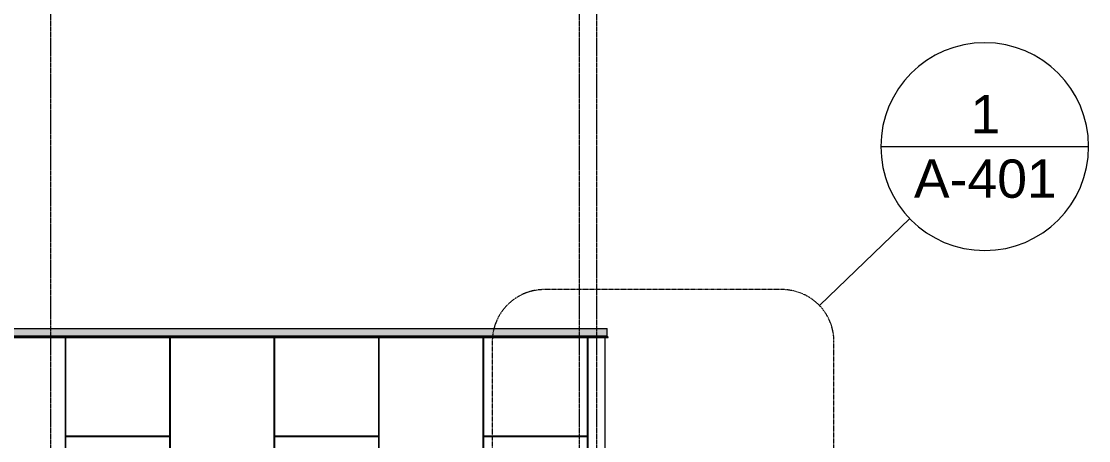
# Model space of a CAD drawing. Header units: inches. Extents: x -55396 to -733, y -290 to 853.
# Drawn here: x -10220.1 to -9727.1, y 191.8 to 385.4 of the extents above; entities that cross this region are included whole.
import ezdxf

# ---------------------------------------------------------------- set-up
doc = ezdxf.new("R2010")
doc.units = ezdxf.units.IN
doc.header["$MEASUREMENT"] = 0
doc.linetypes.add('Dash Dot 3_16_', pattern=[0.3125, 0.1875, -0.0625, 0, -0.0625])
doc.linetypes.add('Grid Line 1_2_', pattern=[0.875, 0.5, -0.125, 0.125, -0.125])
for name, color, linetype, lineweight in [('A-ANNO-SYMB', 150, 'Continuous', 9), ('A-WALL', 113, 'Continuous', 9), ('A-WALL-PATT', 111, 'Continuous', 25), ('L-SITE-WALL', 31, 'Continuous', 9), ('S-GRID', 1, 'Continuous', 9)]:
    doc.layers.add(name, color=color, linetype=linetype, lineweight=lineweight)
doc.styles.add('Arial_1', font='arial.ttf', dxfattribs={"height": 17.703593})

# ---------------------------------------------------------------- blocks, each defined once
blk = doc.blocks.new('Section - Callout Head-19020-Section 6')
at = {"layer": 'A-ANNO-SYMB'}
blk.add_line((-21930.46, 327.56), (-21834.46, 327.56), dxfattribs=at)
for start, end in [(0, 180), (180, 360)]:
    blk.add_arc((-21882.46, 327.56), 48, start, end, dxfattribs=at)

msp = doc.modelspace()

# ---------------------------------------------------------------- hatches: boundary and pattern name
at = {"layer": 'A-WALL', "lineweight": 5}
for points in [[(-10592.37, 240), (-9949.5, 240), (-9949.5, 243.5), (-10592.37, 243.5)], [(-10592.37, 239.5), (-9949, 239.5), (-9949.56, 240), (-10592.37, 240)]]:
    msp.add_hatch(color=256, dxfattribs=at).paths.add_polyline_path(points, flags=0)
at = {"layer": 'A-WALL-PATT', "lineweight": 9}
h = msp.add_hatch(dxfattribs=at)
h.set_pattern_fill('FP_34', color=256, style=0, pattern_type=2)
h.set_pattern_definition([(0, (-34179.9, 145.5), (-193, 193), [48, -145]), (90, (-34179.9, 145.5), (-193, 1e-14), [96.25, -96.75]), (180, (-34131.9, 241.75), (-193, 193), [48, -145]), (90, (-34131.9, 145.5), (-193, 1e-14), [96.25, -96.75]), (180, (-34131.9, 242), (-193, 193), [48, -145]), (90, (-34131.9, 242), (-193, 1e-14), [96.25, -96.75]), (0, (-34179.9, 338.25), (-193, 193), [48, -145]), (90, (-34179.9, 242), (-193, 1e-14), [96.25, -96.75]), (0, (-34131.66, 193.5), (-193, 193), [48, -145]), (90, (-34131.66, 145.25), (-193, 1e-14), [48.25, -144.75]), (90, (-34083.66, 145.25), (-193, 1e-14), [48.25, -144.75]), (0, (-34131.66, 290), (-193, 193), [48, -145]), (90, (-34131.66, 193.75), (-193, 1e-14), [96.25, -96.75]), (180, (-34083.66, 193.75), (-193, 193), [48, -145]), (90, (-34083.66, 193.75), (-193, 1e-14), [96.25, -96.75]), (90, (-34131.66, 290.25), (-193, 1e-14), [48, -145]), (180, (-34083.66, 290.25), (-193, 193), [48, -145]), (90, (-34083.66, 290.25), (-193, 1e-14), [48, -145]), (0, (-34083.4, 145.5), (-193, 193), [48, -145]), (90, (-34083.4, 145.5), (-193, 1e-14), [96.25, -96.75]), (180, (-34035.4, 241.75), (-193, 193), [48, -145]), (90, (-34035.4, 145.5), (-193, 1e-14), [96.25, -96.75]), (180, (-34035.4, 242), (-193, 193), [48, -145]), (90, (-34035.4, 242), (-193, 1e-14), [96.25, -96.75]), (180, (-34035.4, 338.25), (-193, 193), [48, -145]), (90, (-34083.4, 242), (-193, 1e-14), [96.25, -96.75]), (0, (-34035.16, 193.5), (-193, 193), [48, -145]), (90, (-34035.16, 145.25), (-193, 1e-14), [48.25, -144.75]), (90, (-33987.16, 145.25), (-193, 1e-14), [48.25, -144.75]), (0, (-34035.16, 290), (-193, 193), [48, -145]), (90, (-34035.16, 193.75), (-193, 1e-14), [96.25, -96.75]), (180, (-33987.16, 193.75), (-193, 193), [48, -145]), (90, (-33987.16, 193.75), (-193, 1e-14), [96.25, -96.75]), (90, (-34035.16, 290.25), (-193, 1e-14), [48, -145]), (180, (-33987.16, 290.25), (-193, 193), [48, -145]), (90, (-33987.16, 290.25), (-193, 1e-14), [48, -145])])
h.paths.add_polyline_path([(-9952.5, 157.56), (-9952.5, 239.46), (-10592.37, 239.46), (-10592.37, 184.22), (-9971.16, 158.34)], flags=0)

# ---------------------------------------------------------------- linework, layer by layer
at = {"layer": 'A-ANNO-SYMB'}
msp.add_line((-9851.42, 254.15), (-9809.67, 294.29), dxfattribs=at)
at = {"layer": 'A-ANNO-SYMB', "linetype": 'Dash Dot 3_16_'}
for p, q in [((-9868.72, 261.52), (-9978.55, 261.52)), ((-10002.55, 237.52), (-10002.55, 5.69)), ((-9844.72, 5.69), (-9844.72, 237.52))]:
    msp.add_line(p, q, dxfattribs=at)
for centre, start, end in [((-9978.55, 237.52), 90, 180), ((-9868.72, 237.52), 0, 90)]:
    msp.add_arc(centre, 24, start, end, dxfattribs=at)
at = {"layer": 'A-WALL'}
for p, q in [((-10592.37, 243.5), (-9949.5, 243.5)), ((-9949.5, 240), (-9949.5, 243.5)), ((-9949.5, 240), (-10592.37, 240)), ((-10592.37, 239.5), (-9949, 239.5)), ((-10592.37, 239.46), (-9949.04, 239.46)), ((-9949, 239.5), (-9949.5, 240)), ((-9949.04, 239.46), (-9949, 239.5))]:
    msp.add_line(p, q, dxfattribs=at)
at = {"layer": 'L-SITE-WALL'}
msp.add_line((-9950.5, 239.46), (-9950.5, 157.5), dxfattribs=at)
at = {"layer": 'S-GRID', "linetype": 'Grid Line 1_2_'}
for p, q in [((-10206.5, -132), (-10206.5, 573.76)), ((-9962.25, -132), (-9962.25, 573.76)), ((-9954.25, -132), (-9954.25, 573.76))]:
    msp.add_line(p, q, dxfattribs=at)

# ---------------------------------------------------------------- block references
at = {"layer": 'A-ANNO-SYMB'}
msp.add_blockref('Section - Callout Head-19020-Section 6', (12107.39, 0), dxfattribs=at)

# ---------------------------------------------------------------- texts
at = {"layer": 'A-ANNO-SYMB', "attachment_point": 2, "line_spacing_factor": 0.938532, "style": 'Arial_1'}
for s, insert, char_height, width in [('1', (-9774.79, 351.38), 17.7, 16.416), ('A-401', (-9774.79, 321.61), 17.704, 78.624)]:
    msp.add_mtext(s, dxfattribs=dict(at, insert=insert, char_height=char_height, width=width))

doc.saveas('drawing.dxf')
